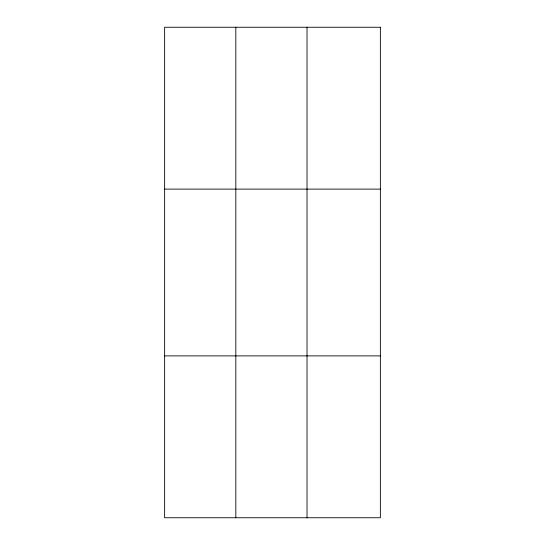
<?xml version="1.0" encoding="UTF-8"?>
<svg xmlns="http://www.w3.org/2000/svg" width="545" height="545" viewBox="0 0 545 545"><rect width="100%" height="100%" fill="white"/><g stroke="black" fill="none" stroke-linecap="round" stroke-linejoin="round"><path stroke-width="0.82" d="M235.828 517.75L235.828 27.25M307.019 517.75L307.019 27.25M164.638 189.115L380.362 189.115M164.638 355.885L380.362 355.885M380.362 27.25L380.362 517.75L164.638 517.75L164.638 27.25L380.362 27.25"/></g></svg>
